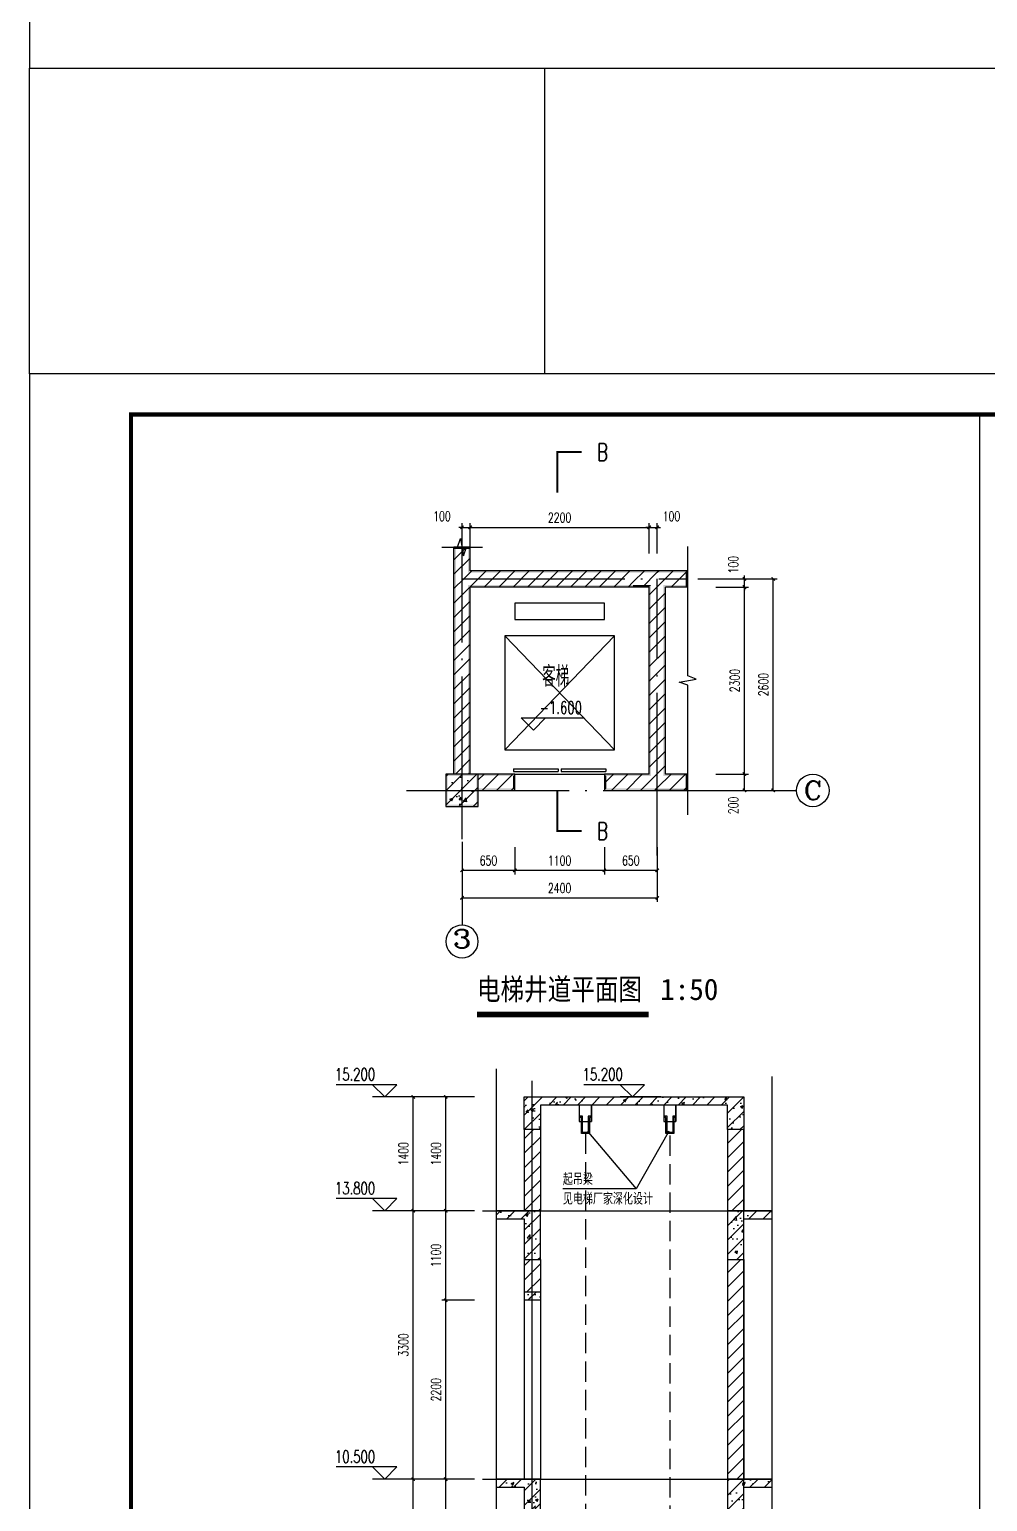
# Model space of a CAD drawing. Extents: x 5904849 to 6011887, y -826029 to -177002.
# Drawn here: x 5904849 to 5916630, y -743276 to -725176 of the extents above; entities that cross this region are included whole.
import ezdxf
from ezdxf.enums import TextEntityAlignment as Align

# ---------------------------------------------------------------- set-up
doc = ezdxf.new("R2010")
doc.units = 0
doc.header["$LTSCALE"] = 1000
doc.header["$MEASUREMENT"] = 0
doc.linetypes.add('DASH', pattern=[0.35, 0.25, -0.1])
doc.linetypes.add('DOTE', pattern=[2.42, 2, -0.2, 0.02, -0.2])
doc.layers.get('0').update_dxf_attribs({"linetype": 'CONTINUOUS'})
doc.layers.get('Defpoints').update_dxf_attribs({"linetype": 'CONTINUOUS'})
for name, color, linetype in [('AXIS', 3, 'CONTINUOUS'), ('AXIS_TEXT', 7, 'CONTINUOUS'), ('COLUMN', 9, 'CONTINUOUS'), ('DIM_ELEV', 3, 'CONTINUOUS'), ('DIM_LEAD', 3, 'CONTINUOUS'), ('DIM_SYMB', 3, 'CONTINUOUS'), ('DOTE', 252, 'CONTINUOUS'), ('PUB_DIM', 3, 'CONTINUOUS'), ('PUB_HATCH', 8, 'CONTINUOUS'), ('PUB_TEXT', 7, 'CONTINUOUS'), ('PUB_TITLE', 4, 'CONTINUOUS'), ('PUB_WALL', 9, 'CONTINUOUS'), ('STAIR', 5, 'CONTINUOUS'), ('WALL', 2, 'CONTINUOUS'), ('WINDOW', 4, 'CONTINUOUS'), ('电梯', 145, 'CONTINUOUS'), ('立面线', 41, 'CONTINUOUS')]:
    doc.layers.add(name, color=color, linetype=linetype)
doc.styles.add('-宋体', font='', dxfattribs={"width": 0.8})
doc.styles.add('_TCH_AXIS', font='COMPLEX', dxfattribs={"bigfont": 'GBCBIG'})
doc.styles.add('_TCH_DIM', font='SIMPLEX', dxfattribs={"bigfont": 'GBCBIG'})
doc.styles.add('_TCH_DIM_T3', font='SIMPLEX', dxfattribs={"width": 0.705882, "bigfont": 'GBCBIG'})
doc.styles.add('_TCH_LABEL', font='COMPLEX', dxfattribs={"bigfont": 'GBCBIG'})
doc.styles.add('COMPLEX', font='COMPLEX')
doc.styles.add('schuco', font='sceie.shx', dxfattribs={"width": 0.7, "bigfont": 'sceic.shx'})
doc.styles.add('黑体', font='simhei.ttf')
doc.styles.get('-宋体').set_extended_font_data('SimSun')
doc.dimstyles.new('_TCH_ARCH&&50', dxfattribs={"dimtxt": 119, "dimasz": 40, "dimexe": 50, "dimexo": 100, "dimgap": 60.5, "dimtad": 1, "dimdec": 0, "dimzin": 0, "dimdsep": 46, "dimtxsty": '_TCH_DIM_T3', "dimblk": 'ARCHTICK', "dimcen": 0.09, "dimclrt": 7, "dimazin": 2, "dimtfac": 1, "dimtdec": 0, "dimtix": 1, "dimtmove": 2, "dimatfit": 3, "dimfxl": 0, "dimtolj": 1, "dimtzin": 0, "dimarcsym": 0})
pattern_1 = [(45, (0, 89.76), (-88.388383, 88.388383), [])]

# ---------------------------------------------------------------- blocks, each defined once
blk = doc.blocks.new('_ArchTick')
at = {"color": 0, "linetype": 'ByBlock', "const_width": 0.4}
blk.add_lwpolyline([(-0.5, -0.5), (0.5, 0.5)], dxfattribs=at)
blk = doc.blocks.new('*D172')
at = {"layer": 'Defpoints', "color": 0}
for p in [(5910268, -731298), (5910168, -731718), (5910268, -731718)]:
    blk.add_point(p, dxfattribs=at)
at = {"layer": 'PUB_DIM', "color": 0, "lineweight": -2}
for p, q in [((5910168, -731298), (5910128, -731298)), ((5910168, -731618), (5910168, -731248)), ((5910168, -731298), (5910268, -731298)), ((5910268, -731618), (5910268, -731248)), ((5910268, -731298), (5910308, -731298))]:
    blk.add_line(p, q, dxfattribs=at)
at = {"layer": 'PUB_DIM', "color": 0, "lineweight": -2, "xscale": 40, "yscale": 40, "zscale": 40}
blk.add_blockref('_ArchTick', (5910168, -731298), dxfattribs=at)
at = {"layer": 'PUB_DIM', "color": 0, "lineweight": -2, "xscale": 40, "yscale": 40, "zscale": 40, "rotation": 180}
blk.add_blockref('_ArchTick', (5910268, -731298), dxfattribs=at)
at = {"layer": 'PUB_DIM', "color": 7, "insert": (5909921, -731161), "char_height": 119, "attachment_point": 5, "style": '_TCH_DIM_T3'}
blk.add_mtext('\\A1;100', dxfattribs=at)
blk = doc.blocks.new('*D173')
at = {"layer": 'Defpoints', "color": 0}
for p in [(5912468, -731298), (5910268, -731718), (5912468, -731718)]:
    blk.add_point(p, dxfattribs=at)
at = {"layer": 'PUB_DIM', "color": 0, "lineweight": -2}
for p, q in [((5910268, -731618), (5910268, -731248)), ((5910268, -731298), (5912468, -731298)), ((5912468, -731618), (5912468, -731248))]:
    blk.add_line(p, q, dxfattribs=at)
at = {"layer": 'PUB_DIM', "color": 0, "lineweight": -2, "xscale": 40, "yscale": 40, "zscale": 40, "rotation": 180}
blk.add_blockref('_ArchTick', (5910268, -731298), dxfattribs=at)
at = {"layer": 'PUB_DIM', "color": 0, "lineweight": -2, "xscale": 40, "yscale": 40, "zscale": 40}
blk.add_blockref('_ArchTick', (5912468, -731298), dxfattribs=at)
at = {"layer": 'PUB_DIM', "color": 7, "insert": (5911368, -731178), "char_height": 119, "attachment_point": 5, "style": '_TCH_DIM_T3'}
blk.add_mtext('\\A1;2200', dxfattribs=at)
blk = doc.blocks.new('*D174')
at = {"layer": 'Defpoints', "color": 0}
for p in [(5912568, -731298), (5912468, -731718), (5912568, -731718)]:
    blk.add_point(p, dxfattribs=at)
at = {"layer": 'PUB_DIM', "color": 0, "lineweight": -2}
for p, q in [((5912468, -731298), (5912428, -731298)), ((5912468, -731618), (5912468, -731248)), ((5912468, -731298), (5912568, -731298)), ((5912568, -731618), (5912568, -731248)), ((5912568, -731298), (5912608, -731298))]:
    blk.add_line(p, q, dxfattribs=at)
at = {"layer": 'PUB_DIM', "color": 0, "lineweight": -2, "xscale": 40, "yscale": 40, "zscale": 40}
blk.add_blockref('_ArchTick', (5912468, -731298), dxfattribs=at)
at = {"layer": 'PUB_DIM', "color": 0, "lineweight": -2, "xscale": 40, "yscale": 40, "zscale": 40, "rotation": 180}
blk.add_blockref('_ArchTick', (5912568, -731298), dxfattribs=at)
at = {"layer": 'PUB_DIM', "color": 7, "insert": (5912743, -731161), "char_height": 119, "attachment_point": 5, "style": '_TCH_DIM_T3'}
blk.add_mtext('\\A1;100', dxfattribs=at)
blk = doc.blocks.new('$TCHSYS$LDOR22D')
for p, q in [((-0.517, 0.833), (-0.017, 0.833)), ((-0.517, 0.833), (-0.517, 0.667)), ((-0.017, 0.833), (-0.017, 0.667)), ((0.017, 0.833), (0.017, 0.667)), ((0.017, 0.833), (0.517, 0.833)), ((0.517, 0.833), (0.517, 0.667)), ((-0.517, 0.667), (-0.017, 0.667)), ((0.017, 0.667), (0.517, 0.667)), ((-0.5, 0.5), (0.5, 0.5))]:
    blk.add_line(p, q)
blk = doc.blocks.new('*D175')
at = {"layer": 'Defpoints', "color": 0}
for p in [(5913189, -731932), (5913641, -731932), (5913189, -732032)]:
    blk.add_point(p, dxfattribs=at)
at = {"layer": 'PUB_DIM', "color": 0, "lineweight": -2}
for p, q in [((5913289, -731932), (5913691, -731932)), ((5913641, -731932), (5913641, -731892)), ((5913641, -732032), (5913641, -731932)), ((5913289, -732032), (5913691, -732032)), ((5913641, -732032), (5913641, -732072))]:
    blk.add_line(p, q, dxfattribs=at)
at = {"layer": 'PUB_DIM', "color": 0, "lineweight": -2, "xscale": 40, "yscale": 40, "zscale": 40}
for p, rotation in [((5913641, -731932), 270), ((5913641, -732032), 90)]:
    blk.add_blockref('_ArchTick', p, dxfattribs=dict(at, rotation=rotation))
at = {"layer": 'PUB_DIM', "color": 7, "insert": (5913504, -731757), "char_height": 119, "attachment_point": 5, "rotation": 90, "style": '_TCH_DIM_T3'}
blk.add_mtext('\\A1;100', dxfattribs=at)
blk = doc.blocks.new('*D176')
at = {"layer": 'Defpoints', "color": 0}
for p in [(5913189, -732032), (5913641, -732032), (5913189, -734332)]:
    blk.add_point(p, dxfattribs=at)
at = {"layer": 'PUB_DIM', "color": 0, "lineweight": -2}
for p, q in [((5913289, -732032), (5913691, -732032)), ((5913641, -734332), (5913641, -732032)), ((5913289, -734332), (5913691, -734332))]:
    blk.add_line(p, q, dxfattribs=at)
at = {"layer": 'PUB_DIM', "color": 0, "lineweight": -2, "xscale": 40, "yscale": 40, "zscale": 40}
for p, rotation in [((5913641, -732032), 90), ((5913641, -734332), 270)]:
    blk.add_blockref('_ArchTick', p, dxfattribs=dict(at, rotation=rotation))
at = {"layer": 'PUB_DIM', "color": 7, "insert": (5913521, -733182), "char_height": 119, "attachment_point": 5, "rotation": 90, "style": '_TCH_DIM_T3'}
blk.add_mtext('\\A1;2300', dxfattribs=at)
blk = doc.blocks.new('*D177')
at = {"layer": 'Defpoints', "color": 0}
for p in [(5913189, -734332), (5913641, -734332), (5913189, -734532)]:
    blk.add_point(p, dxfattribs=at)
at = {"layer": 'PUB_DIM', "color": 0, "lineweight": -2}
for p, q in [((5913289, -734332), (5913691, -734332)), ((5913641, -734532), (5913641, -734332)), ((5913289, -734532), (5913691, -734532))]:
    blk.add_line(p, q, dxfattribs=at)
at = {"layer": 'PUB_DIM', "color": 0, "lineweight": -2, "xscale": 40, "yscale": 40, "zscale": 40}
for p, rotation in [((5913641, -734332), 90), ((5913641, -734532), 270)]:
    blk.add_blockref('_ArchTick', p, dxfattribs=dict(at, rotation=rotation))
at = {"layer": 'PUB_DIM', "color": 7, "insert": (5913504, -734717), "char_height": 119, "attachment_point": 5, "rotation": 90, "style": '_TCH_DIM_T3'}
blk.add_mtext('\\A1;200', dxfattribs=at)
blk = doc.blocks.new('*D178')
at = {"layer": 'Defpoints', "color": 0}
for p in [(5912968, -731932), (5913994, -731932), (5912968, -734532)]:
    blk.add_point(p, dxfattribs=at)
at = {"layer": 'PUB_DIM', "color": 0, "lineweight": -2}
for p, q in [((5913068, -731932), (5914044, -731932)), ((5913994, -734532), (5913994, -731932)), ((5913068, -734532), (5914044, -734532))]:
    blk.add_line(p, q, dxfattribs=at)
at = {"layer": 'PUB_DIM', "color": 0, "lineweight": -2, "xscale": 40, "yscale": 40, "zscale": 40}
for p, rotation in [((5913994, -731932), 90), ((5913994, -734532), 270)]:
    blk.add_blockref('_ArchTick', p, dxfattribs=dict(at, rotation=rotation))
at = {"layer": 'PUB_DIM', "color": 7, "insert": (5913874, -733232), "char_height": 119, "attachment_point": 5, "rotation": 90, "style": '_TCH_DIM_T3'}
blk.add_mtext('\\A1;2600', dxfattribs=at)
blk = doc.blocks.new('*D179')
at = {"layer": 'Defpoints', "color": 0}
for p in [(5911918, -735132), (5912568, -735132), (5912568, -735515)]:
    blk.add_point(p, dxfattribs=at)
at = {"layer": 'PUB_DIM', "color": 0, "lineweight": -2}
for p, q in [((5911918, -735232), (5911918, -735565)), ((5912568, -735232), (5912568, -735565)), ((5911918, -735515), (5912568, -735515))]:
    blk.add_line(p, q, dxfattribs=at)
at = {"layer": 'PUB_DIM', "color": 0, "lineweight": -2, "xscale": 40, "yscale": 40, "zscale": 40, "rotation": 180}
blk.add_blockref('_ArchTick', (5911918, -735515), dxfattribs=at)
at = {"layer": 'PUB_DIM', "color": 0, "lineweight": -2, "xscale": 40, "yscale": 40, "zscale": 40}
blk.add_blockref('_ArchTick', (5912568, -735515), dxfattribs=at)
at = {"layer": 'PUB_DIM', "color": 7, "insert": (5912243, -735395), "char_height": 119, "attachment_point": 5, "style": '_TCH_DIM_T3'}
blk.add_mtext('\\A1;650', dxfattribs=at)
blk = doc.blocks.new('*D180')
at = {"layer": 'Defpoints', "color": 0}
for p in [(5910818, -735132), (5911918, -735132), (5911918, -735515)]:
    blk.add_point(p, dxfattribs=at)
at = {"layer": 'PUB_DIM', "color": 0, "lineweight": -2}
for p, q in [((5910818, -735232), (5910818, -735565)), ((5911918, -735232), (5911918, -735565)), ((5910818, -735515), (5911918, -735515))]:
    blk.add_line(p, q, dxfattribs=at)
at = {"layer": 'PUB_DIM', "color": 0, "lineweight": -2, "xscale": 40, "yscale": 40, "zscale": 40, "rotation": 180}
blk.add_blockref('_ArchTick', (5910818, -735515), dxfattribs=at)
at = {"layer": 'PUB_DIM', "color": 0, "lineweight": -2, "xscale": 40, "yscale": 40, "zscale": 40}
blk.add_blockref('_ArchTick', (5911918, -735515), dxfattribs=at)
at = {"layer": 'PUB_DIM', "color": 7, "insert": (5911368, -735395), "char_height": 119, "attachment_point": 5, "style": '_TCH_DIM_T3'}
blk.add_mtext('\\A1;1100', dxfattribs=at)
blk = doc.blocks.new('*D181')
at = {"layer": 'Defpoints', "color": 0}
for p in [(5910168, -735132), (5910818, -735132), (5910818, -735515)]:
    blk.add_point(p, dxfattribs=at)
at = {"layer": 'PUB_DIM', "color": 0, "lineweight": -2}
for p, q in [((5910168, -735232), (5910168, -735565)), ((5910818, -735232), (5910818, -735565)), ((5910168, -735515), (5910818, -735515))]:
    blk.add_line(p, q, dxfattribs=at)
at = {"layer": 'PUB_DIM', "color": 0, "lineweight": -2, "xscale": 40, "yscale": 40, "zscale": 40, "rotation": 180}
blk.add_blockref('_ArchTick', (5910168, -735515), dxfattribs=at)
at = {"layer": 'PUB_DIM', "color": 0, "lineweight": -2, "xscale": 40, "yscale": 40, "zscale": 40}
blk.add_blockref('_ArchTick', (5910818, -735515), dxfattribs=at)
at = {"layer": 'PUB_DIM', "color": 7, "insert": (5910493, -735395), "char_height": 119, "attachment_point": 5, "style": '_TCH_DIM_T3'}
blk.add_mtext('\\A1;650', dxfattribs=at)
blk = doc.blocks.new('*D182')
at = {"layer": 'Defpoints', "color": 0}
for p in [(5910168, -735132), (5912568, -735132), (5912568, -735854)]:
    blk.add_point(p, dxfattribs=at)
at = {"layer": 'PUB_DIM', "color": 0, "lineweight": -2}
for p, q in [((5910168, -735232), (5910168, -735904)), ((5912568, -735232), (5912568, -735904)), ((5910168, -735854), (5912568, -735854))]:
    blk.add_line(p, q, dxfattribs=at)
at = {"layer": 'PUB_DIM', "color": 0, "lineweight": -2, "xscale": 40, "yscale": 40, "zscale": 40, "rotation": 180}
blk.add_blockref('_ArchTick', (5910168, -735854), dxfattribs=at)
at = {"layer": 'PUB_DIM', "color": 0, "lineweight": -2, "xscale": 40, "yscale": 40, "zscale": 40}
blk.add_blockref('_ArchTick', (5912568, -735854), dxfattribs=at)
at = {"layer": 'PUB_DIM', "color": 7, "insert": (5911368, -735734), "char_height": 119, "attachment_point": 5, "style": '_TCH_DIM_T3'}
blk.add_mtext('\\A1;2400', dxfattribs=at)
blk = doc.blocks.new('*D193')
at = {"layer": 'AXIS', "color": 0, "lineweight": -2}
for p, q in [((5910320, -743001), (5909918, -743001)), ((5909968, -744101), (5909968, -743001)), ((5910320, -744101), (5909918, -744101))]:
    blk.add_line(p, q, dxfattribs=at)
at = {"layer": 'Defpoints', "color": 0}
for p in [(5909968, -743001), (5910420, -743001), (5910420, -744101)]:
    blk.add_point(p, dxfattribs=at)
at = {"layer": 'AXIS', "color": 0, "lineweight": -2, "xscale": 40, "yscale": 40, "zscale": 40}
for p, rotation in [((5909968, -743001), 90), ((5909968, -744101), 270)]:
    blk.add_blockref('_ArchTick', p, dxfattribs=dict(at, rotation=rotation))
at = {"layer": 'AXIS', "color": 7, "insert": (5909848, -743551), "char_height": 119, "attachment_point": 5, "rotation": 90, "style": '_TCH_DIM_T3'}
blk.add_mtext('\\A1;1100', dxfattribs=at)
blk = doc.blocks.new('*D194')
at = {"layer": 'AXIS', "color": 0, "lineweight": -2}
for p, q in [((5910320, -740801), (5909918, -740801)), ((5909968, -743001), (5909968, -740801)), ((5910320, -743001), (5909918, -743001))]:
    blk.add_line(p, q, dxfattribs=at)
at = {"layer": 'Defpoints', "color": 0}
for p in [(5909968, -740801), (5910420, -740801), (5910420, -743001)]:
    blk.add_point(p, dxfattribs=at)
at = {"layer": 'AXIS', "color": 0, "lineweight": -2, "xscale": 40, "yscale": 40, "zscale": 40}
for p, rotation in [((5909968, -740801), 90), ((5909968, -743001), 270)]:
    blk.add_blockref('_ArchTick', p, dxfattribs=dict(at, rotation=rotation))
at = {"layer": 'AXIS', "color": 7, "insert": (5909848, -741901), "char_height": 119, "attachment_point": 5, "rotation": 90, "style": '_TCH_DIM_T3'}
blk.add_mtext('\\A1;2200', dxfattribs=at)
blk = doc.blocks.new('*D195')
at = {"layer": 'AXIS', "color": 0, "lineweight": -2}
for p, q in [((5910320, -739701), (5909918, -739701)), ((5909968, -740801), (5909968, -739701)), ((5910320, -740801), (5909918, -740801))]:
    blk.add_line(p, q, dxfattribs=at)
at = {"layer": 'Defpoints', "color": 0}
for p in [(5909968, -739701), (5910420, -739701), (5910420, -740801)]:
    blk.add_point(p, dxfattribs=at)
at = {"layer": 'AXIS', "color": 0, "lineweight": -2, "xscale": 40, "yscale": 40, "zscale": 40}
for p, rotation in [((5909968, -739701), 90), ((5909968, -740801), 270)]:
    blk.add_blockref('_ArchTick', p, dxfattribs=dict(at, rotation=rotation))
at = {"layer": 'AXIS', "color": 7, "insert": (5909848, -740251), "char_height": 119, "attachment_point": 5, "rotation": 90, "style": '_TCH_DIM_T3'}
blk.add_mtext('\\A1;1100', dxfattribs=at)
blk = doc.blocks.new('*D196')
at = {"layer": 'AXIS', "color": 0, "lineweight": -2}
for p, q in [((5910320, -738301), (5909918, -738301)), ((5909968, -739701), (5909968, -738301)), ((5910320, -739701), (5909918, -739701))]:
    blk.add_line(p, q, dxfattribs=at)
at = {"layer": 'Defpoints', "color": 0}
for p in [(5909968, -738301), (5910420, -738301), (5910420, -739701)]:
    blk.add_point(p, dxfattribs=at)
at = {"layer": 'AXIS', "color": 0, "lineweight": -2, "xscale": 40, "yscale": 40, "zscale": 40}
for p, rotation in [((5909968, -738301), 90), ((5909968, -739701), 270)]:
    blk.add_blockref('_ArchTick', p, dxfattribs=dict(at, rotation=rotation))
at = {"layer": 'AXIS', "color": 7, "insert": (5909848, -739001), "char_height": 119, "attachment_point": 5, "rotation": 90, "style": '_TCH_DIM_T3'}
blk.add_mtext('\\A1;1400', dxfattribs=at)
blk = doc.blocks.new('*D200')
at = {"layer": 'AXIS', "color": 0, "lineweight": -2}
for p, q in [((5910320, -743001), (5909518, -743001)), ((5909568, -746301), (5909568, -743001)), ((5910320, -746301), (5909518, -746301))]:
    blk.add_line(p, q, dxfattribs=at)
at = {"layer": 'Defpoints', "color": 0}
for p in [(5909568, -743001), (5910420, -743001), (5910420, -746301)]:
    blk.add_point(p, dxfattribs=at)
at = {"layer": 'AXIS', "color": 0, "lineweight": -2, "xscale": 40, "yscale": 40, "zscale": 40}
for p, rotation in [((5909568, -743001), 90), ((5909568, -746301), 270)]:
    blk.add_blockref('_ArchTick', p, dxfattribs=dict(at, rotation=rotation))
at = {"layer": 'AXIS', "color": 7, "insert": (5909448, -744651), "char_height": 119, "attachment_point": 5, "rotation": 90, "style": '_TCH_DIM_T3'}
blk.add_mtext('\\A1;3300', dxfattribs=at)
blk = doc.blocks.new('*D201')
at = {"layer": 'AXIS', "color": 0, "lineweight": -2}
for p, q in [((5910320, -739701), (5909518, -739701)), ((5909568, -743001), (5909568, -739701)), ((5910320, -743001), (5909518, -743001))]:
    blk.add_line(p, q, dxfattribs=at)
at = {"layer": 'Defpoints', "color": 0}
for p in [(5909568, -739701), (5910420, -739701), (5910420, -743001)]:
    blk.add_point(p, dxfattribs=at)
at = {"layer": 'AXIS', "color": 0, "lineweight": -2, "xscale": 40, "yscale": 40, "zscale": 40}
for p, rotation in [((5909568, -739701), 90), ((5909568, -743001), 270)]:
    blk.add_blockref('_ArchTick', p, dxfattribs=dict(at, rotation=rotation))
at = {"layer": 'AXIS', "color": 7, "insert": (5909448, -741351), "char_height": 119, "attachment_point": 5, "rotation": 90, "style": '_TCH_DIM_T3'}
blk.add_mtext('\\A1;3300', dxfattribs=at)
blk = doc.blocks.new('*D202')
at = {"layer": 'AXIS', "color": 0, "lineweight": -2}
for p, q in [((5910320, -738301), (5909518, -738301)), ((5909568, -739701), (5909568, -738301)), ((5910320, -739701), (5909518, -739701))]:
    blk.add_line(p, q, dxfattribs=at)
at = {"layer": 'Defpoints', "color": 0}
for p in [(5909568, -738301), (5910420, -738301), (5910420, -739701)]:
    blk.add_point(p, dxfattribs=at)
at = {"layer": 'AXIS', "color": 0, "lineweight": -2, "xscale": 40, "yscale": 40, "zscale": 40}
for p, rotation in [((5909568, -738301), 90), ((5909568, -739701), 270)]:
    blk.add_blockref('_ArchTick', p, dxfattribs=dict(at, rotation=rotation))
at = {"layer": 'AXIS', "color": 7, "insert": (5909448, -739001), "char_height": 119, "attachment_point": 5, "rotation": 90, "style": '_TCH_DIM_T3'}
blk.add_mtext('\\A1;1400', dxfattribs=at)
blk = doc.blocks.new('_AXISO')
blk.add_circle((0, 0), 0.5)
at = {"layer": 'AXIS_TEXT', "style": 'COMPLEX', "width": 1.041667}
blk.add_attdef('A', text='', height=0.56, dxfattribs=at).set_placement((-0.25, -0.28), (0.25, -0.28), align=Align.FIT)

msp = doc.modelspace()

# ---------------------------------------------------------------- hatches: boundary and pattern name
at = {"layer": 'COLUMN', "linetype": 'ByBlock'}
for points in [[(5910368.4, -734332), (5909968.4, -734332), (5909993.4, -734357), (5910343.4, -734357)], [(5909968.4, -734332), (5909968.4, -734732), (5909993.4, -734707), (5909993.4, -734357)], [(5910368.4, -734732), (5910368.4, -734332), (5910343.4, -734357), (5910343.4, -734707)], [(5909968.4, -734732), (5910368.4, -734732), (5910343.4, -734707), (5909993.4, -734707)]]:
    msp.add_hatch(color=256, dxfattribs=at).paths.add_polyline_path(points)
at = {"layer": 'PUB_HATCH', "linetype": 'ByBlock'}
h = msp.add_hatch(dxfattribs=at)
h.set_pattern_fill('普通砖', color=256, scale=50, style=0)
h.set_pattern_definition(pattern_1)
h.paths.add_polyline_path([(5910201.8, -731932), (5910243.4, -731857), (5910268.4, -731832), (5910268.4, -731539.4), (5910068.4, -731539.4), (5910068.4, -731932)])
h = msp.add_hatch(dxfattribs=at)
h.set_pattern_fill('普通砖', color=256, scale=50, style=0)
h.set_pattern_definition(pattern_1)
h.paths.add_polyline_path([(5910068.4, -734332), (5910268.4, -734332), (5910268.4, -732032), (5910243.4, -732007), (5910201.8, -731932), (5910068.4, -731932)])
h = msp.add_hatch(dxfattribs=at)
h.set_pattern_fill('普通砖', color=256, scale=50, style=0)
h.set_pattern_definition(pattern_1)
h.paths.add_polyline_path([(5912268.4, -732032), (5912268.4, -731832), (5910268.4, -731832), (5910243.4, -731857), (5910201.8, -731932), (5910243.4, -732007), (5910268.4, -732032)])
h = msp.add_hatch(dxfattribs=at)
h.set_pattern_fill('普通砖', color=256, scale=50, style=0)
h.set_pattern_definition(pattern_1)
h.paths.add_polyline_path([(5912568.4, -731965.3), (5912568.4, -731832), (5912268.4, -731832), (5912268.4, -732032), (5912468.4, -732032), (5912493.4, -732007)])
h = msp.add_hatch(dxfattribs=at)
h.set_pattern_fill('普通砖', color=256, scale=50, style=0)
h.set_pattern_definition(pattern_1)
h.paths.add_polyline_path([(5912568.4, -734398.6), (5912643.4, -734357), (5912668.4, -734332), (5912668.4, -732032), (5912643.4, -732007), (5912568.4, -731965.3), (5912493.4, -732007), (5912468.4, -732032), (5912468.4, -734332), (5912493.4, -734357)])
h = msp.add_hatch(dxfattribs=at)
h.set_pattern_fill('普通砖', color=256, scale=50, style=0)
h.set_pattern_definition(pattern_1)
h.paths.add_polyline_path([(5912943.5, -732032), (5912943.5, -731832), (5912568.4, -731832), (5912568.4, -731965.3), (5912643.4, -732007), (5912668.4, -732032)])
h = msp.add_hatch(dxfattribs=at)
h.set_pattern_fill('钢筋混凝土', color=256, scale=50, style=0)
h.set_pattern_definition([(45, (0, 0), (-88.3883476, 88.3883476), []), (50, (0, 0), (358.630091, -31.376067), [37.5, -412.5]), (355, (0, 0), (-69.375667, 376.096067), [30, -330]), (100.4514, (29.9, -2.6), (289.25469, 344.719771), [31.870095, -350.571056]), (46.1842, (0, 100), (533.620524, -82.759507), [56.25, -618.75]), (96.6356, (44.47, 93.1), (467.331353, 487.058935), [47.805144, -525.8565]), (351.1842, (0, 100), (467.330973, 487.0593), [45, -495]), (21, (50, 75), (298.453526, -201.309445), [37.5, -412.5]), (326, (50, 75), (121.657666, 362.575023), [30, -330]), (71.4514, (74.87, 58.22), (420.111314, 161.265248), [31.870095, -350.571056]), (37.5, (0, 0), (6.0799277, 166.446927), [0, -326, 0, -335, 0, -331.25]), (7.5, (0, 0), (131.5347687, 197.205856), [0, -191, 0, -318.5, 0, -126.25]), (327.5, (-111.5, 0), (266.911218, -11.277436), [0, -125, 0, -390, 0, -517.5]), (317.5, (-161.5, 0), (291.593085, 50.052491), [0, -162.5, 0, -259, 0, -367.5])])
h.paths.add_polyline_path([(5909968.4, -734732), (5910368.4, -734732), (5910368.4, -734332), (5909968.4, -734332)])
h = msp.add_hatch(dxfattribs=at)
h.set_pattern_fill('普通砖', color=256, scale=50, style=0)
h.set_pattern_definition(pattern_1)
h.paths.add_polyline_path([(5910368.4, -734332), (5910368.4, -734532), (5910818.4, -734532), (5910818.4, -734332)])
h = msp.add_hatch(dxfattribs=at)
h.set_pattern_fill('普通砖', color=256, scale=50, style=0)
h.set_pattern_definition(pattern_1)
h.paths.add_polyline_path([(5912493.4, -734357), (5912468.4, -734332), (5911918.4, -734332), (5911918.4, -734532), (5912568.4, -734532), (5912568.4, -734398.6)])
h = msp.add_hatch(dxfattribs=at)
h.set_pattern_fill('普通砖', color=256, scale=50, style=0)
h.set_pattern_definition(pattern_1)
h.paths.add_polyline_path([(5912943.5, -734532), (5912943.5, -734332), (5912668.4, -734332), (5912643.4, -734357), (5912568.4, -734398.6), (5912568.4, -734532)])
at = {"layer": 'PUB_WALL', "linetype": 'ByBlock'}
for points in [[(5910068.4, -731932), (5910068.4, -731539.4), (5910093.4, -731539.4), (5910093.4, -731932)], [(5910068.4, -731539.4), (5910268.4, -731539.4), (5910268.4, -731564.4), (5910068.4, -731564.4)], [(5910268.4, -731832), (5910268.4, -731539.4), (5910243.4, -731539.4), (5910243.4, -731857)], [(5910068.4, -734332), (5910093.4, -734332), (5910093.4, -731932), (5910068.4, -731932)], [(5912268.4, -731832), (5910268.4, -731832), (5910243.4, -731857), (5912268.4, -731857)], [(5912568.4, -731832), (5912268.4, -731832), (5912268.4, -731857), (5912568.4, -731857)], [(5912943.5, -731832), (5912568.4, -731832), (5912568.4, -731857), (5912943.5, -731857)], [(5912943.5, -732032), (5912943.5, -731832), (5912918.5, -731832), (5912918.5, -732032)], [(5912268.4, -732032), (5910268.4, -732032), (5910243.4, -732007), (5912268.4, -732007)], [(5910243.4, -734332), (5910268.4, -734332), (5910268.4, -732032), (5910243.4, -732007)], [(5912468.4, -732032), (5912268.4, -732032), (5912268.4, -732007), (5912493.4, -732007)], [(5912468.4, -734332), (5912468.4, -732032), (5912493.4, -732007), (5912493.4, -734357)], [(5912668.4, -734332), (5912668.4, -732032), (5912643.4, -732007), (5912643.4, -734357)], [(5912943.5, -732032), (5912668.4, -732032), (5912643.4, -732007), (5912943.5, -732007)], [(5910233.1, -734332), (5910268.4, -734332), (5910250.8, -734314.3)], [(5910368.4, -734332), (5910368.4, -734357), (5910793.4, -734357), (5910818.4, -734332)], [(5910818.4, -734532), (5910818.4, -734332), (5910793.4, -734357), (5910793.4, -734507)], [(5912468.4, -734332), (5911918.4, -734332), (5911943.4, -734357), (5912493.4, -734357)], [(5911918.4, -734332), (5911918.4, -734532), (5911943.4, -734507), (5911943.4, -734357)], [(5912943.5, -734332), (5912668.4, -734332), (5912643.4, -734357), (5912943.5, -734357)], [(5912943.5, -734532), (5912943.5, -734332), (5912918.5, -734332), (5912918.5, -734532)], [(5910368.4, -734507), (5910368.4, -734532), (5910818.4, -734532), (5910793.4, -734507)], [(5911918.4, -734532), (5912568.4, -734532), (5912568.4, -734507), (5911943.4, -734507)], [(5912943.5, -734532), (5912568.4, -734532), (5912568.4, -734507), (5912943.5, -734507)]]:
    msp.add_hatch(color=256, dxfattribs=at).paths.add_polyline_path(points)
at = {"layer": '立面线'}
h = msp.add_hatch(dxfattribs=at)
h.set_pattern_fill('钢筋混凝土', color=8, scale=50)
h.set_pattern_definition([(45, (-622640.53, 2587975.24), (-88.3883476, 88.3883476), []), (50, (-622640.53, 2587975.24), (358.630091, -31.376067), [37.5, -412.5]), (355, (-622640.53, 2587975.24), (-69.375667, 376.096067), [30, -330]), (100.4514, (-622610.64, 2587972.63), (289.254691, 344.719771), [31.870095, -350.571056]), (46.1842, (-622640.53, 2588075.24), (533.620524, -82.759507), [56.25, -618.75]), (96.6356, (-622596.06, 2588068.35), (467.331353, 487.058935), [47.805144, -525.8565]), (351.1842, (-622640.5, 2588075.24), (467.330973, 487.0593), [45, -495]), (21, (-622590.53, 2588050.24), (298.453526, -201.309445), [37.5, -412.5]), (326, (-622590.53, 2588050.24), (121.657666, 362.575023), [30, -330]), (71.4514, (-622565.66, 2588033.47), (420.111314, 161.265248), [31.870095, -350.571056]), (37.5, (-622640.53, 2587975.24), (6.0799277, 166.446927), [0, -326, 0, -335, 0, -331.25]), (7.5, (-622640.53, 2587975.24), (131.5347687, 197.205856), [0, -191, 0, -318.5, 0, -126.25]), (327.5, (-622752.03, 2587975.24), (266.911218, -11.2774359), [0, -125, 0, -390, 0, -517.5]), (317.5, (-622802.03, 2587975.24), (291.593085, 50.052491), [0, -162.5, 0, -259, 0, -367.5])])
h.paths.add_polyline_path([(5913631.2, -738300.9), (5913631.2, -738700.9), (5913431.2, -738700.9), (5913431.2, -738400.9), (5911131.2, -738400.9), (5911131.2, -738700.9), (5910931.2, -738700.9), (5910931.2, -738300.9)])
h.paths.add_polyline_path([(5910591.4, -739800.9), (5910931.2, -739800.9), (5910931.2, -739700.9), (5910591.4, -739700.9)], flags=16)
h.paths.add_polyline_path([(5910931.2, -740300.9), (5911131.2, -740300.9), (5911131.2, -739700.9), (5910931.2, -739700.9)], flags=16)
h = msp.add_hatch(dxfattribs=at)
h.set_pattern_fill('普通砖,_O', color=8, scale=50)
h.set_pattern_definition([(45, (-622440.53, 2588065), (-88.388383, 88.388383), [])])
h.paths.add_polyline_path([(5911131.2, -738700.9), (5910931.2, -738700.9), (5910931.2, -739700.9), (5911131.2, -739700.9)])
h = msp.add_hatch(dxfattribs=at)
h.set_pattern_fill('普通砖,_O', color=8, scale=50)
h.set_pattern_definition([(45, (-622890.53, 2588065), (-88.388383, 88.388383), [])])
h.paths.add_polyline_path([(5913631.2, -740300.9), (5913431.2, -740300.9), (5913431.2, -743000.9), (5913631.2, -743000.9)])
h.paths.add_polyline_path([(5913431.2, -739700.9), (5913631.2, -739700.9), (5913631.2, -738700.9), (5913431.2, -738700.9)], flags=16)
h = msp.add_hatch(dxfattribs=at)
h.set_pattern_fill('钢筋混凝土', color=8, scale=50)
h.set_pattern_definition([(45, (-622640.53, 2587475.24), (-88.3883476, 88.3883476), []), (50, (-622640.53, 2587475.24), (358.630091, -31.376067), [37.5, -412.5]), (355, (-622640.53, 2587475.24), (-69.375667, 376.096067), [30, -330]), (100.4514, (-622610.64, 2587472.63), (289.254691, 344.719771), [31.870095, -350.571056]), (46.1842, (-622640.53, 2587575.24), (533.620524, -82.759507), [56.25, -618.75]), (96.6356, (-622596.06, 2587568.35), (467.331353, 487.058935), [47.805144, -525.8565]), (351.1842, (-622640.5, 2587575.24), (467.330973, 487.0593), [45, -495]), (21, (-622590.53, 2587550.24), (298.453526, -201.309445), [37.5, -412.5]), (326, (-622590.53, 2587550.24), (121.657666, 362.575023), [30, -330]), (71.4514, (-622565.66, 2587533.47), (420.111314, 161.265248), [31.870095, -350.571056]), (37.5, (-622640.53, 2587475.24), (6.0799277, 166.446927), [0, -326, 0, -335, 0, -331.25]), (7.5, (-622640.53, 2587475.24), (131.5347687, 197.205856), [0, -191, 0, -318.5, 0, -126.25]), (327.5, (-622752.03, 2587475.24), (266.911218, -11.2774359), [0, -125, 0, -390, 0, -517.5]), (317.5, (-622802.03, 2587475.24), (291.593085, 50.052491), [0, -162.5, 0, -259, 0, -367.5])])
h.paths.add_polyline_path([(5913431.2, -739700.9), (5913431.2, -740300.9), (5913631.2, -740300.9), (5913631.2, -739800.9), (5913980.9, -739800.9), (5913980.9, -739700.9)])
h = msp.add_hatch(dxfattribs=at)
h.set_pattern_fill('普通砖,_O', color=8, scale=50)
h.set_pattern_definition([(45, (-622440.53, 2587565), (-88.388383, 88.388383), [])])
h.paths.add_polyline_path([(5910931.2, -740700.9), (5911131.2, -740700.9), (5911131.2, -740300.9), (5910931.2, -740300.9)])
h = msp.add_hatch(dxfattribs=at)
h.set_pattern_fill('钢筋混凝土', color=8, scale=50)
h.set_pattern_definition([(45, (-622440.53, 2587975.24), (-88.3883476, 88.3883476), []), (50, (-622440.53, 2587975.24), (358.630091, -31.376067), [37.5, -412.5]), (355, (-622440.53, 2587975.24), (-69.375667, 376.096067), [30, -330]), (100.4514, (-622410.64, 2587972.63), (289.254691, 344.719771), [31.870095, -350.571056]), (46.1842, (-622440.53, 2588075.24), (533.620524, -82.759507), [56.25, -618.75]), (96.6356, (-622396.06, 2588068.35), (467.331353, 487.058935), [47.805144, -525.8565]), (351.1842, (-622440.5, 2588075.24), (467.330973, 487.0593), [45, -495]), (21, (-622390.53, 2588050.24), (298.453526, -201.309445), [37.5, -412.5]), (326, (-622390.53, 2588050.24), (121.657666, 362.575023), [30, -330]), (71.4514, (-622365.66, 2588033.47), (420.111314, 161.265248), [31.870095, -350.571056]), (37.5, (-622440.53, 2587975.24), (6.0799277, 166.446927), [0, -326, 0, -335, 0, -331.25]), (7.5, (-622440.53, 2587975.24), (131.5347687, 197.205856), [0, -191, 0, -318.5, 0, -126.25]), (327.5, (-622552.03, 2587975.24), (266.911218, -11.2774359), [0, -125, 0, -390, 0, -517.5]), (317.5, (-622602.03, 2587975.24), (291.593085, 50.052491), [0, -162.5, 0, -259, 0, -367.5])])
h.paths.add_polyline_path([(5911131.2, -740800.9), (5910931.2, -740800.9), (5910931.2, -740700.9), (5911131.2, -740700.9)])
h = msp.add_hatch(dxfattribs=at)
h.set_pattern_fill('钢筋混凝土', color=8, scale=50)
h.set_pattern_definition([(45, (-622440.53, 2587975.24), (-88.3883476, 88.3883476), []), (50, (-622440.53, 2587975.24), (358.630091, -31.376067), [37.5, -412.5]), (355, (-622440.53, 2587975.24), (-69.375667, 376.096067), [30, -330]), (100.4514, (-622410.64, 2587972.63), (289.254691, 344.719771), [31.870095, -350.571056]), (46.1842, (-622440.53, 2588075.24), (533.620524, -82.759507), [56.25, -618.75]), (96.6356, (-622396.06, 2588068.35), (467.331353, 487.058935), [47.805144, -525.8565]), (351.1842, (-622440.5, 2588075.24), (467.330973, 487.0593), [45, -495]), (21, (-622390.53, 2588050.24), (298.453526, -201.309445), [37.5, -412.5]), (326, (-622390.53, 2588050.24), (121.657666, 362.575023), [30, -330]), (71.4514, (-622365.66, 2588033.47), (420.111314, 161.265248), [31.870095, -350.571056]), (37.5, (-622440.53, 2587975.24), (6.0799277, 166.446927), [0, -326, 0, -335, 0, -331.25]), (7.5, (-622440.53, 2587975.24), (131.5347687, 197.205856), [0, -191, 0, -318.5, 0, -126.25]), (327.5, (-622552.03, 2587975.24), (266.911218, -11.2774359), [0, -125, 0, -390, 0, -517.5]), (317.5, (-622602.03, 2587975.24), (291.593085, 50.052491), [0, -162.5, 0, -259, 0, -367.5])])
h.paths.add_polyline_path([(5910931.2, -743600.9), (5911131.2, -743600.9), (5911131.2, -743000.9), (5910591.4, -743000.9), (5910591.4, -743100.9), (5910931.2, -743100.9)])
h = msp.add_hatch(dxfattribs=at)
h.set_pattern_fill('钢筋混凝土', color=8, scale=50)
h.set_pattern_definition([(45, (-622890.53, 2587975.24), (-88.3883476, 88.3883476), []), (50, (-622890.53, 2587975.24), (358.630091, -31.376067), [37.5, -412.5]), (355, (-622890.53, 2587975.24), (-69.375667, 376.096067), [30, -330]), (100.4514, (-622860.64, 2587972.63), (289.254691, 344.719771), [31.870095, -350.571056]), (46.1842, (-622890.53, 2588075.24), (533.620524, -82.759507), [56.25, -618.75]), (96.6356, (-622846.06, 2588068.35), (467.331353, 487.058935), [47.805144, -525.8565]), (351.1842, (-622890.5, 2588075.24), (467.330973, 487.0593), [45, -495]), (21, (-622840.53, 2588050.24), (298.453526, -201.309445), [37.5, -412.5]), (326, (-622840.53, 2588050.24), (121.657666, 362.575023), [30, -330]), (71.4514, (-622815.66, 2588033.47), (420.111314, 161.265248), [31.870095, -350.571056]), (37.5, (-622890.53, 2587975.24), (6.0799277, 166.446927), [0, -326, 0, -335, 0, -331.25]), (7.5, (-622890.53, 2587975.24), (131.5347687, 197.205856), [0, -191, 0, -318.5, 0, -126.25]), (327.5, (-623002.03, 2587975.24), (266.911218, -11.2774359), [0, -125, 0, -390, 0, -517.5]), (317.5, (-623052.03, 2587975.24), (291.593085, 50.052491), [0, -162.5, 0, -259, 0, -367.5])])
h.paths.add_polyline_path([(5913631.2, -743600.9), (5913431.2, -743600.9), (5913431.2, -743000.9), (5913980.9, -743000.9), (5913980.9, -743100.9), (5913631.2, -743100.9)])

# ---------------------------------------------------------------- linework, layer by layer
at = {"color": 0}
msp.add_line((5916529.3, -729910.4), (5916529.3, -758610.4), dxfattribs=at)
for p, q in [((5910931.2, -740800.9), (5910931.2, -743000.9)), ((5911131.2, -740800.9), (5911131.2, -743000.9))]:
    msp.add_line(p, q)
msp.add_lwpolyline([(5904849.4, -725651.3), (5911181.2, -725651.3), (5911181.2, -729410.4), (5904849.4, -729410.4)], close=True, dxfattribs=at)
at = {"elevation": 0}
for points in [[(5911760.3, -738537.6), (5911720.3, -738537.6), (5911720.3, -738737.6), (5911650.3, -738737.6), (5911650.3, -738537.6), (5911610.2, -738537.6)], [(5911760.3, -738552.6), (5911735.3, -738552.6), (5911735.3, -738752.6), (5911635.3, -738752.6), (5911635.3, -738552.6), (5911610.2, -738552.6)], [(5912798.3, -738537.6), (5912758.3, -738537.6), (5912758.3, -738737.6), (5912688.3, -738737.6), (5912688.3, -738537.6), (5912648.2, -738537.6)], [(5912798.3, -738552.6), (5912773.3, -738552.6), (5912773.3, -738752.6), (5912673.3, -738752.6), (5912673.3, -738552.6), (5912648.2, -738552.6)]]:
    msp.add_lwpolyline(points, dxfattribs=at)
at = {"layer": 'AXIS'}
for p, q in [((5913320, -734532), (5914280.5, -734532)), ((5910168.4, -735166.6), (5910168.4, -736190))]:
    msp.add_line(p, q, dxfattribs=at)
at = {"layer": 'COLUMN', "linetype": 'ByBlock'}
for p, q in [((5910368.4, -734332), (5909968.4, -734332)), ((5909968.4, -734332), (5909968.4, -734732)), ((5910368.4, -734732), (5910368.4, -734332)), ((5909968.4, -734732), (5910368.4, -734732))]:
    msp.add_line(p, q, dxfattribs=at)
at = {"layer": 'DIM_ELEV', "color": 0}
for p, q in [((5911046.1, -733791.8), (5910896.1, -733641.8)), ((5910896.1, -733641.8), (5911666.2, -733641.8)), ((5911046.1, -733791.8), (5911196.1, -733641.8))]:
    msp.add_line(p, q, dxfattribs=at)
at = {"layer": 'DIM_ELEV'}
for p, q in [((5909368, -738150.9), (5908620, -738150.9)), ((5909218, -738300.9), (5909068, -738150.9)), ((5909218, -738300.9), (5909368, -738150.9)), ((5912413, -738150.9), (5911665, -738150.9)), ((5912263, -738300.9), (5912113, -738150.9)), ((5912263, -738300.9), (5912413, -738150.9)), ((5909568, -738300.9), (5909068, -738300.9)), ((5912613, -738300.9), (5912113, -738300.9)), ((5909368, -739550.9), (5908620, -739550.9)), ((5909218, -739700.9), (5909068, -739550.9)), ((5909218, -739700.9), (5909368, -739550.9)), ((5909568, -739700.9), (5909068, -739700.9)), ((5909368, -742850.9), (5908620, -742850.9)), ((5909218, -743000.9), (5909068, -742850.9)), ((5909568, -743000.9), (5909068, -743000.9)), ((5909218, -743000.9), (5909368, -742850.9))]:
    msp.add_line(p, q, dxfattribs=at)
at = {"layer": 'DIM_LEAD'}
for p, q in [((5911723.3, -738737.6), (5912308, -739430.3)), ((5912703.9, -738738), (5912308, -739430.3)), ((5912308, -739430.3), (5911408.7, -739430.3))]:
    msp.add_line(p, q, dxfattribs=at)
at = {"layer": 'DIM_LEAD', "const_width": 20}
for points in [[(5911716.8, -738730, 1), (5911729.7, -738745.3, 1)], [(5912708.8, -738729.3, 1), (5912698.9, -738746.7, 1)]]:
    msp.add_lwpolyline(points, format="xyb", close=True, dxfattribs=at)
at = {"layer": 'DIM_SYMB', "color": 0, "const_width": 25}
for points in [[(5911639.2, -730373.5), (5911339.2, -730373.5), (5911339.2, -730873.5)], [(5911339.2, -734532), (5911339.2, -735032), (5911639.2, -735032)]]:
    msp.add_lwpolyline(points, dxfattribs=at)
at = {"layer": 'DIM_SYMB', "color": 0}
for points in [[(5909918.4, -731542.1), (5910112.2, -731542.1), (5910150.4, -731437.1), (5910187.4, -731647.1), (5910224.7, -731542.1), (5910418.4, -731542.1)], [(5912943.5, -734832), (5912943.5, -733238.2), (5912838.5, -733200), (5913048.5, -733163), (5912943.5, -733125.7), (5912943.5, -731532)]]:
    msp.add_lwpolyline(points, dxfattribs=at)
at = {"layer": 'DIM_SYMB', "const_width": 70}
msp.add_lwpolyline([(5910350.7, -737286.4), (5912464.6, -737286.4)], dxfattribs=at)
at = {"layer": 'DIM_SYMB'}
for points in [[(5910591.4, -755553.6), (5910591.4, -746811.1), (5910486.4, -746772.8), (5910696.4, -746735.8), (5910591.4, -746698.6), (5910591.4, -737956)], [(5913980.9, -755553.6), (5913980.9, -746857.6), (5913875.9, -746819.4), (5914085.9, -746782.3), (5913980.9, -746745.1), (5913980.9, -738049.1)]]:
    msp.add_lwpolyline(points, dxfattribs=at)
at = {"layer": 'DOTE', "linetype": 'DOTE'}
for p, q in [((5910168.4, -735132), (5910168.4, -731539.4)), ((5910168.4, -731932), (5912943.5, -731932)), ((5912568.4, -735332), (5912568.4, -731932)), ((5909483.6, -734532), (5913118.4, -734532))]:
    msp.add_line(p, q, dxfattribs=at)
at = {"layer": 'DOTE'}
for p, q in [((5911031.2, -755648.1), (5911031.2, -738104.5)), ((5913631.2, -755648.1), (5913631.2, -738700.9)), ((5910419.6, -739700.9), (5913979.9, -739700.9)), ((5910419.6, -743000.9), (5913979.9, -743000.9))]:
    msp.add_line(p, q, dxfattribs=at)
at = {"layer": 'PUB_TITLE', "color": 4}
for points in [[(5904849.4, -725651.3), (5964249.4, -725651.3), (5964249.4, -683651.3), (5904849.4, -683651.3)], [(5904849.4, -759110.4), (5946899.4, -759110.4), (5946899.4, -729410.4), (5904849.4, -729410.4)]]:
    msp.add_lwpolyline(points, close=True, dxfattribs=at)
at = {"layer": 'PUB_TITLE', "color": 4, "const_width": 50}
msp.add_lwpolyline([(5906099.4, -758610.4), (5946399.4, -758610.4), (5946399.4, -729910.4), (5906099.4, -729910.4)], close=True, dxfattribs=at)
at = {"layer": 'STAIR'}
for p, q in [((5911918.4, -732232), (5910818.4, -732232)), ((5910818.4, -732232), (5910818.4, -732432)), ((5911918.4, -732432), (5911918.4, -732232)), ((5910818.4, -732432), (5911918.4, -732432)), ((5910693.4, -734032), (5912043.4, -732632)), ((5910693.4, -732632), (5912043.4, -734032)), ((5912043.4, -732632), (5910693.4, -732632)), ((5910693.4, -732632), (5910693.4, -734032)), ((5912043.4, -734032), (5912043.4, -732632)), ((5910693.4, -734032), (5912043.4, -734032))]:
    msp.add_line(p, q, dxfattribs=at)
at = {"layer": 'WALL', "linetype": 'ByBlock'}
for p, q in [((5910068.4, -731932), (5910068.4, -731539.4)), ((5910068.4, -731539.4), (5910268.4, -731539.4)), ((5910268.4, -731832), (5910268.4, -731539.4)), ((5910068.4, -734332), (5910068.4, -731932)), ((5912268.4, -731832), (5910268.4, -731832)), ((5912568.4, -731832), (5912268.4, -731832)), ((5912943.5, -731832), (5912568.4, -731832)), ((5912943.5, -732032), (5912943.5, -731832)), ((5912268.4, -732032), (5910268.4, -732032)), ((5910268.4, -734332), (5910268.4, -732032)), ((5912468.4, -732032), (5912268.4, -732032)), ((5912468.4, -734332), (5912468.4, -732032)), ((5912668.4, -734332), (5912668.4, -732032)), ((5912943.5, -732032), (5912668.4, -732032)), ((5910818.4, -734332), (5910368.4, -734332)), ((5910818.4, -734532), (5910818.4, -734332)), ((5912468.4, -734332), (5911918.4, -734332)), ((5911918.4, -734332), (5911918.4, -734532)), ((5912943.5, -734332), (5912668.4, -734332)), ((5912943.5, -734532), (5912943.5, -734332)), ((5910368.4, -734532), (5910818.4, -734532)), ((5911918.4, -734532), (5912568.4, -734532)), ((5912943.5, -734532), (5912568.4, -734532))]:
    msp.add_line(p, q, dxfattribs=at)
at = {"layer": 'WALL'}
for p, q in [((5910931.2, -738700.9), (5910931.2, -739700.9)), ((5911131.2, -738700.9), (5911131.2, -739700.9)), ((5913431.2, -738700.9), (5913431.2, -739700.9)), ((5913631.2, -738700.9), (5913631.2, -739700.9)), ((5910931.2, -740300.9), (5910931.2, -740800.9)), ((5911131.2, -740300.9), (5911131.2, -740800.9)), ((5913431.2, -740300.9), (5913431.2, -743000.9)), ((5913631.2, -740300.9), (5913631.2, -743000.9)), ((5911131.2, -740700.9), (5910931.2, -740700.9)), ((5911131.2, -740800.9), (5910931.2, -740800.9))]:
    msp.add_line(p, q, dxfattribs=at)
at = {"layer": 'WALL', "elevation": 0}
for points in [[(5913631.2, -738300.9), (5913631.2, -738700.9), (5913431.2, -738700.9), (5913431.2, -738400.9), (5911131.2, -738400.9), (5911131.2, -738700.9), (5910931.2, -738700.9), (5910931.2, -738300.9), (5913631.2, -738300.9)], [(5911610.2, -738402.6), (5911610.2, -738602.6), (5911760.3, -738602.6)], [(5911610.2, -738402.6), (5911610.2, -738602.6)], [(5911760.3, -738402.6), (5911760.3, -738602.6)], [(5911760.3, -738602.6), (5911760.3, -738402.6)], [(5912648.2, -738402.6), (5912648.2, -738602.6), (5912798.3, -738602.6)], [(5912648.2, -738402.6), (5912648.2, -738602.6)], [(5912798.3, -738402.6), (5912798.3, -738602.6)], [(5912798.3, -738602.6), (5912798.3, -738402.6)], [(5913980.9, -739700.9), (5913431.2, -739700.9), (5913431.2, -740300.9), (5913631.2, -740300.9), (5913631.2, -739800.9), (5913980.9, -739800.9)], [(5913980.9, -743000.9), (5913431.2, -743000.9), (5913431.2, -743600.9), (5913631.2, -743600.9), (5913631.2, -743100.9), (5913980.9, -743100.9)]]:
    msp.add_lwpolyline(points, dxfattribs=at)
at = {"layer": 'WALL'}
for points in [[(5910591.4, -739800.9), (5910931.2, -739800.9), (5910931.2, -740300.9), (5911131.2, -740300.9), (5911131.2, -739700.9), (5911131.2, -739700.9), (5910591.4, -739700.9)], [(5910591.4, -743100.9), (5910931.2, -743100.9), (5910931.2, -743600.9), (5911131.2, -743600.9), (5911131.2, -743000.9), (5911131.2, -743000.9), (5910591.4, -743000.9)]]:
    msp.add_lwpolyline(points, dxfattribs=at)
at = {"layer": '电梯', "linetype": 'DASH'}
for p, q in [((5911685.3, -738752.6), (5911685.3, -755200.9, -132)), ((5912723.3, -738776.4, -129.4), (5912723.3, -755200.9, -97.6))]:
    msp.add_line(p, q, dxfattribs=at)

# ---------------------------------------------------------------- block references
at = {"layer": 'AXIS'}
ref = msp.add_blockref('_AXISO', (5914480.5, -734532.5), dxfattribs=dict(at, xscale=400, yscale=400, zscale=400, rotation=180))
ref.add_attrib('A', 'C', dxfattribs={"layer": 'AXIS_TEXT', "height": 226.3, "style": '_TCH_AXIS', "width": 1.4}).set_placement((5914367.3, -734645.6), (5914593.6, -734645.6), align=Align.FIT)
ref = msp.add_blockref('_AXISO', (5910168.4, -736390), dxfattribs=dict(at, xscale=-400, yscale=400, zscale=400))
ref.add_attrib('A', '3', dxfattribs={"layer": 'AXIS_TEXT', "height": 226.3, "style": '_TCH_AXIS', "width": 1.5}).set_placement((5910055.3, -736470.8), (5910281.6, -736470.8), align=Align.FIT)
at = {"layer": 'WINDOW', "xscale": -1100, "yscale": -200.0000006614719, "zscale": -1100, "rotation": 180.0000000290289}
msp.add_blockref('$TCHSYS$LDOR22D', (5911368.4, -734432), dxfattribs=at)

# ---------------------------------------------------------------- texts
at = {"style": 'schuco', "width": 0.7}
msp.add_text('客梯', height=250, dxfattribs=at).set_placement((5911153.5, -733256.1))
at = {"layer": 'PUB_TEXT', "color": 0, "width": 0.705882}
for s, height, style, p in [('B', 212.5, '_TCH_LABEL', (5911828.5, -730479.8)), ('-1.600', 148.75, '_TCH_DIM', (5911121.2, -733589.3)), ('B', 212.5, '_TCH_LABEL', (5911828.5, -735138.2))]:
    msp.add_text(s, height=height, dxfattribs=dict(at, style=style)).set_placement(p)
at = {"layer": 'PUB_TEXT'}
for s, height, style, width, p in [('电梯井道平面图', 265.82, '-宋体', 0.8, (5910350.7, -737109.5)), ('15.200', 148.75, '_TCH_DIM', 0.705882, (5908605, -738098.4)), ('15.200', 148.75, '_TCH_DIM', 0.705882, (5911650, -738098.4)), ('13.800', 148.75, '_TCH_DIM', 0.705882, (5908605, -739498.4)), ('10.500', 148.75, '_TCH_DIM', 0.705882, (5908605, -742798.4))]:
    msp.add_text(s, height=height, dxfattribs=dict(at, style=style, width=width)).set_placement(p)
for s, height, style, p in [('1:50', 262.87, '黑体', (5912604.6, -737109.5)), ('起吊梁', 144.68, '_TCH_DIM', (5911408.7, -739385.3)), ('见电梯厂家深化设计', 144.68, '_TCH_DIM', (5911408.7, -739625.3))]:
    msp.add_text(s, height=height, dxfattribs=dict(at, style=style)).set_placement(p)

# ---------------------------------------------------------------- dimensions: what is measured, and where the dimension line sits
at = {"layer": 'AXIS'}
for p1, p2, distance, picture, middle in [((5910419.6, -739700.9), (5910419.6, -738300.9), 851.6, '*D202', (5909448, -739000.9)), ((5910419.6, -739700.9), (5910419.6, -738300.9), 451.6, '*D196', (5909848, -739000.9)), ((5910419.6, -743000.9), (5910419.6, -739700.9), 851.6, '*D201', (5909448, -741350.9)), ((5910419.6, -740800.9), (5910419.6, -739700.9), 451.6, '*D195', (5909848, -740250.9)), ((5910419.6, -743000.9), (5910419.6, -740800.9), 451.6, '*D194', (5909848, -741900.9)), ((5910419.6, -746300.9), (5910419.6, -743000.9), 851.6, '*D200', (5909448, -744650.9)), ((5910419.6, -744100.9), (5910419.6, -743000.9), 451.6, '*D193', (5909848, -743550.9))]:
    dim = msp.add_aligned_dim(p1=p1, p2=p2, distance=distance, dimstyle='_TCH_ARCH&&50', dxfattribs=at)
    dim.commit()
    dim.dimension.update_dxf_attribs({"geometry": picture, "text_midpoint": middle})
at = {"layer": 'PUB_DIM', "color": 0}
for base, p1, p2, picture, middle in [((5910268.4, -731298.1), (5910168.4, -731718.5), (5910268.4, -731718.5), '*D172', (5909920.5, -731160.6)), ((5912568.4, -731298.1), (5912468.4, -731718.5), (5912568.4, -731718.5), '*D174', (5912743.4, -731160.6))]:
    dim = msp.add_linear_dim(base=base, p1=p1, p2=p2, angle=0, dimstyle='_TCH_ARCH&&50', dxfattribs=at)
    dim.commit()
    dim.dimension.update_dxf_attribs({"geometry": picture, "text_midpoint": middle, "dimtype": 129})
dim = msp.add_aligned_dim(p1=(5910268.4, -731718.5), p2=(5912468.4, -731718.5), distance=420.4, dimstyle='_TCH_ARCH&&50', dxfattribs=at)
dim.commit()
dim.dimension.update_dxf_attribs({"geometry": '*D173', "text_midpoint": (5911368.4, -731178.1)})
at = {"layer": 'PUB_DIM'}
for base, p1, p2, picture, middle in [((5913641.2, -731932), (5913188.9, -732032), (5913188.9, -731932), '*D175', (5913503.7, -731757)), ((5913641.2, -734332), (5913188.9, -734532), (5913188.9, -734332), '*D177', (5913503.7, -734717))]:
    dim = msp.add_linear_dim(base=base, p1=p1, p2=p2, angle=90, dimstyle='_TCH_ARCH&&50', dxfattribs=at)
    dim.commit()
    dim.dimension.update_dxf_attribs({"geometry": picture, "text_midpoint": middle, "dimtype": 129})
for p1, p2, distance, picture, middle in [((5912968.4, -734532), (5912968.4, -731932), -1025.5, '*D178', (5913873.9, -733232)), ((5913188.9, -734332), (5913188.9, -732032), -452.3, '*D176', (5913521.2, -733182)), ((5910168.4, -735132), (5910818.4, -735132), -382.9, '*D181', (5910493.4, -735394.9)), ((5910168.4, -735132), (5912568.4, -735132), -721.9, '*D182', (5911368.4, -735733.8)), ((5910818.4, -735132), (5911918.4, -735132), -382.9, '*D180', (5911368.4, -735394.9)), ((5911918.4, -735132), (5912568.4, -735132), -382.9, '*D179', (5912243.4, -735394.9))]:
    dim = msp.add_aligned_dim(p1=p1, p2=p2, distance=distance, dimstyle='_TCH_ARCH&&50', dxfattribs=at)
    dim.commit()
    dim.dimension.update_dxf_attribs({"geometry": picture, "text_midpoint": middle})

doc.saveas('drawing.dxf')
